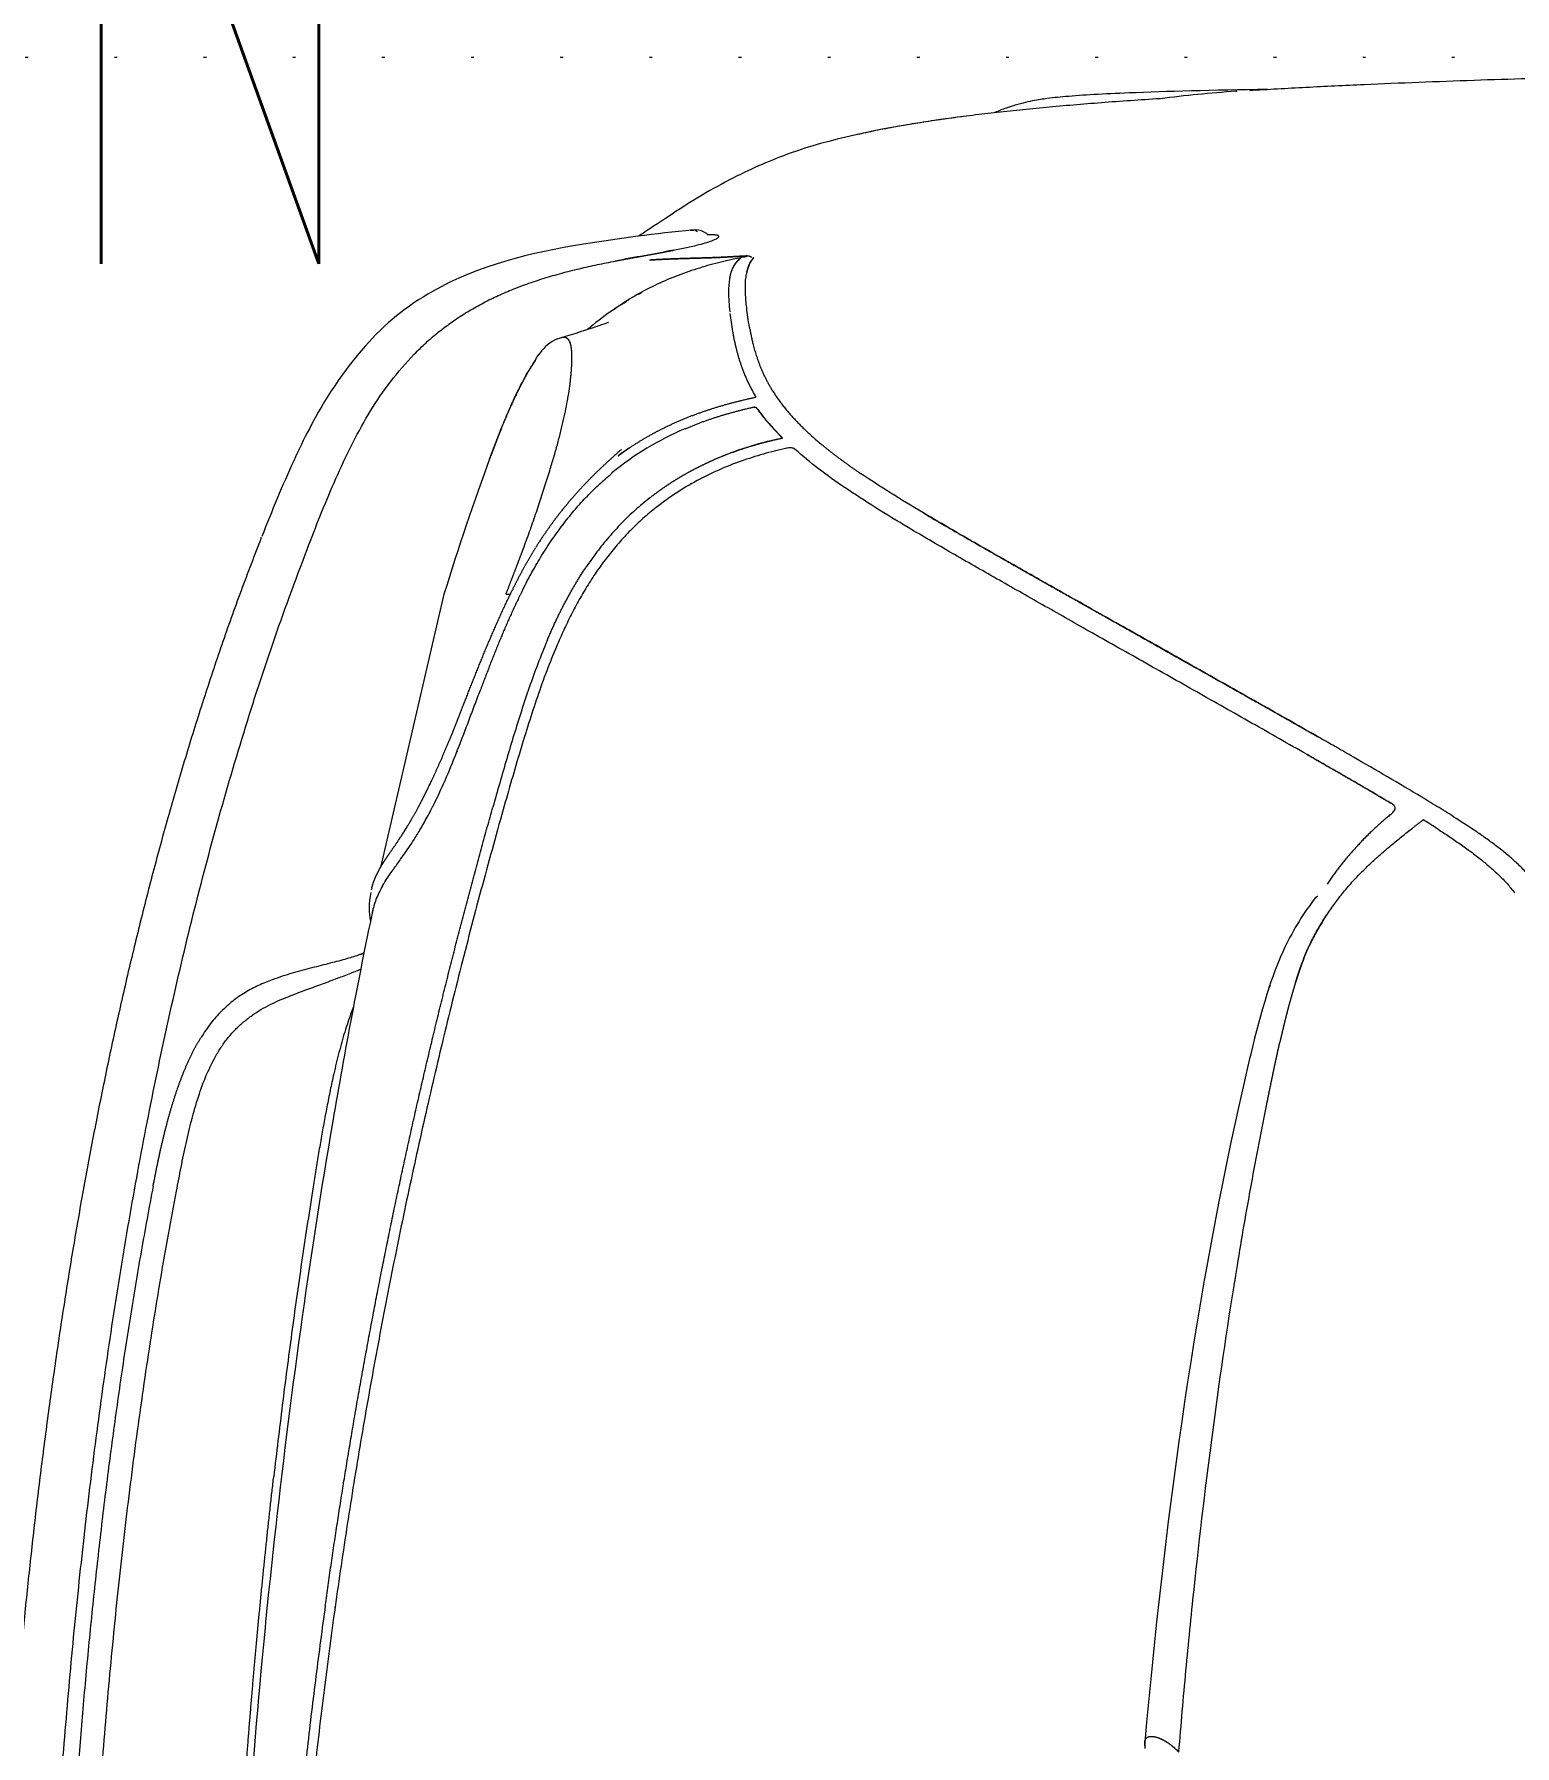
# Model space of a CAD drawing. Extents: x -2012 to 34975, y -1043 to 8321.
# Drawn here: x 31304.1 to 31357.7, y 2258.4 to 2320.3 of the extents above; entities that cross this region are included whole.
import ezdxf
from ezdxf.enums import TextEntityAlignment as Align
from ezdxf.xclip import XClip

# ---------------------------------------------------------------- set-up
doc = ezdxf.new("R2010")
doc.units = 0
doc.header["$LTSCALE"] = 25
doc.header["$XCLIPFRAME"] = 0
doc.linetypes.add('DOT2', pattern=[0.125, 0, -0.125])
doc.layers.get('0').update_dxf_attribs({"color": 9, "lineweight": 9})
for name, color, linetype, lineweight in [('04', 9, 'Continuous', 9), ('20', 9, 'DOT2', 9), ('E-LİNYE', 7, 'Continuous', 30)]:
    doc.layers.add(name, color=color, linetype=linetype, lineweight=lineweight)
doc.styles.add('E-YAZI', font='txttw.shx')

# ---------------------------------------------------------------- blocks, each defined once
blk = doc.blocks.new('p-araba-polo')
at = {"extrusion": (0, 0, -1)}
for p, q in [((3.48036, 0.80478), (3.48042, 0.80478)), ((3.64193, 0.72746), (3.64193, 0.72746)), ((3.75136, 0.62397), (3.77434, 0.52509)), ((3.43916, 0.56592), (3.43916, 0.56592)), ((3.72994, 0.54604), (3.72994, 0.54604)), ((3.79074, 0.25761), (3.79091, 0.25763))]:
    blk.add_line(p, q, dxfattribs=at)
at = {"flags": 128}
for points in [[(3.65744, 0.75494), (3.65826, 0.75529), (3.65928, 0.75556), (3.66051, 0.75565)], [(3.65581, 0.75377), (3.65632, 0.75422), (3.65664, 0.75446), (3.65744, 0.75494)], [(3.73079, 0.68348), (3.73202, 0.68035), (3.73324, 0.67716), (3.73446, 0.67392)]]:
    blk.add_lwpolyline(points, dxfattribs=at)
for points, degree, knots in [([(3.46, 0.80613), (3.45664, 0.80633), (3.44993, 0.80673), (3.43619, 0.80747), (3.41286, 0.80859), (3.37959, 0.80987), (3.33903, 0.81109), (3.29835, 0.81202), (3.26029, 0.81268), (3.22604, 0.8131), (3.19302, 0.81337), (3.16556, 0.81346), (3.14867, 0.81342), (3.14351, 0.8134)], 3, [0, 0, 0, 0, 0.03531, 0.070597, 0.141114, 0.269195, 0.390859, 0.518959, 0.640794, 0.737038, 0.833171, 0.948447, 1, 1, 1, 1]), ([(3.45344, 0.80652), (3.47331, 0.80617), (3.50236, 0.80541), (3.52327, 0.80425), (3.53295, 0.80325), (3.5394, 0.80221), (3.54616, 0.80052), (3.55072, 0.79871), (3.55213, 0.79808)], 3, [0, 0, 0, 0, 0.418831, 0.714948, 0.835581, 0.907738, 0.972168, 1, 1, 1, 1]), ([(3.46493, 0.80583), (3.46485, 0.80583), (3.46468, 0.80584), (3.46485, 0.80583), (3.46493, 0.80583)], 3, [0, 0, 0, 0, 0.506131, 1, 1, 1, 1]), ([(3.46493, 0.80583), (3.46952, 0.80546), (3.47869, 0.80474), (3.48781, 0.80366), (3.49237, 0.80312)], 3, [0, 0, 0, 0, 0.500005, 1, 1, 1, 1]), ([(3.49237, 0.80312), (3.49596, 0.80288), (3.50314, 0.80241), (3.51357, 0.80165), (3.52374, 0.80083), (3.53361, 0.79996), (3.54317, 0.79903), (3.55241, 0.79804), (3.56132, 0.79697), (3.56988, 0.79584), (3.5781, 0.79462), (3.58595, 0.79333), (3.59343, 0.79194), (3.59875, 0.79083), (3.60161, 0.79019), (3.60218, 0.79006)], 3, [0, 0, 0, 0, 0.08164, 0.163278, 0.244914, 0.326547, 0.408179, 0.489811, 0.571441, 0.653071, 0.734702, 0.816332, 0.897962, 0.979592, 1, 1, 1, 1]), ([(3.56245, 0.79681), (3.56683, 0.79625), (3.59177, 0.79281), (3.61369, 0.78805), (3.62856, 0.7825), (3.63002, 0.78193)], 3, [0, 0, 0, 0, 0.15043, 0.932957, 1, 1, 1, 1]), ([(3.62997, 0.78195), (3.63669, 0.77931), (3.64641, 0.77501), (3.66059, 0.7668), (3.67232, 0.75915), (3.67768, 0.75552), (3.68075, 0.75354), (3.68095, 0.75341)], 3, [0, 0, 0, 0, 0.436591, 0.634385, 0.751254, 0.983784, 1, 1, 1, 1]), ([(3.66205, 0.75553), (3.66205, 0.75553), (3.66205, 0.75553), (3.66205, 0.75553), (3.66205, 0.75553), (3.66205, 0.75553), (3.66205, 0.75553), (3.66205, 0.75553), (3.66205, 0.75553), (3.66205, 0.75553), (3.66205, 0.75553)], 5, [0, 0, 0, 0, 0, 0, 1, 1, 1, 1, 1, 1, 1, 1, 1, 1, 1]), ([(3.66839, 0.74831), (3.66681, 0.74863), (3.66365, 0.74927), (3.6595, 0.75023), (3.65618, 0.75115), (3.65377, 0.75198), (3.65293, 0.75244), (3.65251, 0.75266)], 3, [0, 0, 0, 0, 0.243786, 0.487231, 0.658342, 0.829202, 1, 1, 1, 1]), ([(3.70092, 0.75052), (3.71974, 0.74751), (3.74933, 0.74037), (3.77304, 0.72158), (3.77986, 0.71363)], 3, [0, 0, 0, 0, 0.646551, 1, 1, 1, 1]), ([(3.64196, 0.73969), (3.64184, 0.74024), (3.64161, 0.74137), (3.64108, 0.74289), (3.64037, 0.74437), (3.63962, 0.74526), (3.63923, 0.74573)], 3, [0, 0, 0, 0, 0.221287, 0.461031, 0.720285, 1, 1, 1, 1]), ([(3.64228, 0.74598), (3.64233, 0.74596), (3.64243, 0.74592), (3.6429, 0.74583), (3.64314, 0.74578)], 3, [0, 0, 0, 0, 0.500528, 1, 1, 1, 1]), ([(3.64314, 0.74578), (3.6458, 0.74524), (3.65112, 0.74415), (3.65897, 0.74195), (3.6667, 0.7393), (3.67423, 0.7361), (3.68152, 0.73235), (3.6868, 0.72905), (3.68968, 0.72705), (3.6903, 0.72661)], 3, [0, 0, 0, 0, 0.158644, 0.317513, 0.476648, 0.636014, 0.795575, 0.955312, 1, 1, 1, 1]), ([(3.64457, 0.74525), (3.64444, 0.74527), (3.64416, 0.74533), (3.64417, 0.74531), (3.64418, 0.7453)], 3, [0, 0, 0, 0, 0.4918, 1, 1, 1, 1]), ([(3.64418, 0.7453), (3.64442, 0.74512), (3.64489, 0.74477), (3.64522, 0.74441), (3.64539, 0.74424)], 3, [0, 0, 0, 0, 0.499449, 1, 1, 1, 1]), ([(3.64539, 0.74424), (3.64574, 0.74381), (3.64644, 0.74295), (3.64717, 0.7415), (3.64773, 0.73989), (3.64798, 0.73858), (3.64811, 0.73793)], 3, [0, 0, 0, 0, 0.25, 0.5, 0.75, 1, 1, 1, 1]), ([(3.72763, 0.7337), (3.72557, 0.73452), (3.72146, 0.73615), (3.71516, 0.73822), (3.70879, 0.74006), (3.70236, 0.74168), (3.69589, 0.74313), (3.69156, 0.74399), (3.68939, 0.74442)], 3, [0, 0, 0, 0, 0.166659, 0.333321, 0.499987, 0.666656, 0.833327, 1, 1, 1, 1]), ([(3.64187, 0.72747), (3.64196, 0.72838), (3.64216, 0.73029), (3.64232, 0.73283), (3.64237, 0.73528), (3.64227, 0.73763), (3.64206, 0.73898), (3.64196, 0.73969)], 3, [0, 0, 0, 0, 0.160277, 0.337825, 0.535128, 0.754926, 1, 1, 1, 1]), ([(3.64811, 0.73793), (3.6483, 0.73646), (3.64867, 0.73351), (3.64823, 0.72854), (3.648, 0.72605)], 3, [0, 0, 0, 0, 0.499729, 1, 1, 1, 1]), ([(3.65887, 0.7419), (3.65887, 0.7419), (3.65887, 0.7419), (3.65887, 0.7419), (3.65887, 0.7419), (3.65887, 0.7419), (3.65887, 0.7419)], 3, [0, 0, 0, 0, 1, 1, 1, 1.000001, 1.000001, 1.000001, 1.000001]), ([(3.6634, 0.74041), (3.6634, 0.74041), (3.6634, 0.74041), (3.6634, 0.74041), (3.6634, 0.74041), (3.6634, 0.74041), (3.6634, 0.74041), (3.6634, 0.74041), (3.6634, 0.74041), (3.6634, 0.74041), (3.6634, 0.74041), (3.6634, 0.74041), (3.6634, 0.74041), (3.6634, 0.74041), (3.6634, 0.74041)], 7, [0, 0, 0, 0, 0, 0, 0, 0, 1, 1, 1, 1, 1, 1, 1, 1.000001, 1.000001, 1.000001, 1.000001, 1.000001, 1.000001, 1.000001, 1.000001]), ([(3.67974, 0.73311), (3.67974, 0.73311), (3.67974, 0.73311), (3.67974, 0.73311), (3.67974, 0.73311), (3.67974, 0.73311), (3.67974, 0.73311), (3.67974, 0.73311), (3.67974, 0.73311), (3.67974, 0.73311), (3.67974, 0.73311), (3.67974, 0.73311), (3.67974, 0.73311)], 6, [0, 0, 0, 0, 0, 0, 0, 1, 1, 1, 1, 1, 1, 1, 1, 1, 1, 1, 1, 1]), ([(3.67974, 0.73311), (3.67974, 0.73311), (3.67974, 0.73311), (3.67974, 0.73311), (3.67974, 0.73311), (3.67974, 0.73311), (3.67974, 0.73311), (3.67974, 0.73311), (3.67974, 0.73311), (3.67974, 0.73311), (3.67974, 0.73311), (3.67974, 0.73311), (3.67974, 0.73311)], 6, [0, 0, 0, 0, 0, 0, 0, 1, 1, 1, 1, 1, 1, 1, 1, 1, 1, 1, 1, 1]), ([(3.76211, 0.71075), (3.7607, 0.71214), (3.75787, 0.71494), (3.75331, 0.7188), (3.74854, 0.72238), (3.74356, 0.72567), (3.7384, 0.72865), (3.73309, 0.73135), (3.72945, 0.73292), (3.72763, 0.7337)], 3, [0, 0, 0, 0, 0.142965, 0.285982, 0.428979, 0.571915, 0.714754, 0.857457, 1, 1, 1, 1]), ([(3.73122, 0.7322), (3.73122, 0.7322), (3.73122, 0.7322), (3.73122, 0.7322), (3.73122, 0.7322), (3.73122, 0.7322), (3.73122, 0.7322), (3.73122, 0.7322), (3.73122, 0.7322)], 3, [0, 0, 0, 0, 0.25, 0.5, 1, 1, 1, 1, 1, 1, 1]), ([(3.64086, 0.72042), (3.64107, 0.7217), (3.64149, 0.72425), (3.64174, 0.7264), (3.64187, 0.72747)], 3, [0, 0, 0, 0, 0.500012, 1, 1, 1, 1]), ([(3.64792, 0.72541), (3.6478, 0.72441), (3.64755, 0.72241), (3.64716, 0.72004), (3.64696, 0.71886)], 3, [0, 0, 0, 0, 0.499774, 1, 1, 1, 1]), ([(3.68477, 0.73022), (3.68493, 0.73014), (3.69047, 0.72666), (3.69501, 0.72333), (3.6988, 0.72016), (3.69945, 0.7196)], 3, [0, 0, 0, 0, 0.284317, 0.878632, 1, 1, 1, 1]), ([(3.70558, 0.71448), (3.70574, 0.71491), (3.70606, 0.71577), (3.70677, 0.71652), (3.70766, 0.71688), (3.70847, 0.71681), (3.70897, 0.71666), (3.70907, 0.71662)], 3, [0, 0, 0, 0, 0.235288, 0.470581, 0.705875, 0.941175, 1, 1, 1, 1]), ([(3.70888, 0.71669), (3.7101, 0.71635), (3.71409, 0.7146), (3.71524, 0.71283), (3.71736, 0.71024)], 3, [0, 0, 0, 0, 0.136101, 1, 1, 1, 1]), ([(3.77986, 0.71363), (3.7879, 0.70462), (3.79683, 0.69079), (3.80818, 0.66718), (3.81362, 0.654), (3.81723, 0.64477)], 3, [0, 0, 0, 0, 0.458817, 0.622395, 1, 1, 1, 1]), ([(3.73106, 0.68275), (3.73048, 0.68418), (3.72932, 0.68704), (3.72762, 0.691), (3.72595, 0.6947), (3.72432, 0.69809), (3.72273, 0.70117), (3.7212, 0.70391), (3.71973, 0.70633), (3.71881, 0.70765), (3.71835, 0.7083)], 3, [0, 0, 0, 0, 0.125001, 0.250002, 0.375002, 0.500002, 0.625002, 0.750002, 0.875001, 1, 1, 1, 1]), ([(3.79965, 0.64331), (3.79808, 0.64731), (3.79493, 0.65533), (3.78988, 0.66723), (3.78435, 0.67895), (3.77805, 0.69028), (3.77084, 0.70111), (3.76502, 0.70753), (3.76211, 0.71075)], 3, [0, 0, 0, 0, 0.166182, 0.332514, 0.49905, 0.665821, 0.832816, 1, 1, 1, 1]), ([(3.70599, 0.69817), (3.70599, 0.69817), (3.70599, 0.69817), (3.70599, 0.69817), (3.70599, 0.69817), (3.70599, 0.69817), (3.70599, 0.69817)], 3, [0, 0, 0, 0, 1, 1, 1, 1.000001, 1.000001, 1.000001, 1.000001]), ([(3.71289, 0.66927), (3.71241, 0.67086), (3.71145, 0.67403), (3.71017, 0.67857), (3.70904, 0.68293), (3.70805, 0.68709), (3.70721, 0.69103), (3.70651, 0.69476), (3.70616, 0.69704), (3.70599, 0.69817)], 3, [0, 0, 0, 0, 0.143178, 0.285809, 0.428387, 0.571114, 0.714004, 0.856981, 1, 1, 1, 1]), ([(3.63814, 0.69113), (3.63722, 0.68988), (3.63538, 0.68737), (3.63311, 0.68486), (3.63197, 0.68361)], 3, [0, 0, 0, 0, 0.500029, 1, 1, 1, 1]), ([(3.7349, 0.67272), (3.73426, 0.67447), (3.73297, 0.67791), (3.7317, 0.68113), (3.73106, 0.68275)], 3, [0, 0, 0, 0, 0.495547, 1, 1, 1, 1]), ([(3.6063, 0.6624), (3.60958, 0.66468), (3.61614, 0.66924), (3.6216, 0.67391), (3.62433, 0.67625)], 3, [0, 0, 0, 0, 0.500136, 1, 1, 1, 1]), ([(3.62433, 0.67625), (3.62454, 0.67642), (3.62494, 0.67676), (3.62629, 0.67692), (3.6273, 0.67671), (3.62781, 0.6766)], 3, [0, 0, 0, 0, 0.33657, 0.664105, 1, 1, 1, 1]), ([(3.62781, 0.6766), (3.63049, 0.67597), (3.63593, 0.67468), (3.644, 0.67209), (3.65204, 0.66893), (3.65989, 0.66508), (3.6675, 0.66061), (3.67222, 0.65708), (3.67459, 0.6553)], 3, [0, 0, 0, 0, 0.159308, 0.322994, 0.489699, 0.658429, 0.828591, 1, 1, 1, 1]), ([(3.62887, 0.68041), (3.63098, 0.67993), (3.63521, 0.67897), (3.64146, 0.67716), (3.64762, 0.67509), (3.65162, 0.67342), (3.65362, 0.67259)], 3, [0, 0, 0, 0, 0.250006, 0.500007, 0.750006, 1, 1, 1, 1]), ([(3.68427, 0.67685), (3.68496, 0.67638), (3.68636, 0.67543), (3.68771, 0.67443), (3.68839, 0.67393)], 3, [0, 0, 0, 0, 0.500012, 1, 1, 1, 1]), ([(3.72328, 0.63868), (3.72249, 0.64079), (3.72092, 0.64502), (3.71872, 0.65129), (3.71665, 0.65745), (3.71469, 0.66347), (3.71349, 0.66734), (3.71289, 0.66927)], 3, [0, 0, 0, 0, 0.200275, 0.400507, 0.60049, 0.800241, 1, 1, 1, 1]), ([(3.57816, 0.65344), (3.58208, 0.65579), (3.58992, 0.66048), (3.59708, 0.66522), (3.60066, 0.66758)], 3, [0, 0, 0, 0, 0.500144, 1, 1, 1, 1]), ([(3.58343, 0.64801), (3.58741, 0.6504), (3.59538, 0.65517), (3.60266, 0.65999), (3.6063, 0.6624)], 3, [0, 0, 0, 0, 0.500076, 1, 1, 1, 1]), ([(3.70838, 0.64904), (3.70706, 0.65072), (3.70442, 0.65409), (3.7001, 0.65888), (3.69553, 0.66344), (3.69225, 0.66625), (3.69061, 0.66765)], 3, [0, 0, 0, 0, 0.250005, 0.500006, 0.750004, 1, 1, 1, 1]), ([(3.67694, 0.65874), (3.67871, 0.6573), (3.68225, 0.6544), (3.68718, 0.64964), (3.69179, 0.64458), (3.6961, 0.63926), (3.6987, 0.63552), (3.7, 0.63365)], 3, [0, 0, 0, 0, 0.199996, 0.399992, 0.599991, 0.799994, 1, 1, 1, 1]), ([(3.51301, 0.61625), (3.51863, 0.61942), (3.52986, 0.62575), (3.54637, 0.63508), (3.5626, 0.64432), (3.57297, 0.6504), (3.57816, 0.65344)], 3, [0, 0, 0, 0, 0.250068, 0.500042, 0.750043, 1, 1, 1, 1]), ([(3.67459, 0.6553), (3.67621, 0.65398), (3.67943, 0.65134), (3.68394, 0.64702), (3.68819, 0.64244), (3.69216, 0.63763), (3.69585, 0.6326), (3.69928, 0.62739), (3.70245, 0.62202), (3.70538, 0.61651), (3.7081, 0.61091), (3.70976, 0.6071), (3.71059, 0.6052)], 3, [0, 0, 0, 0, 0.099992, 0.199992, 0.299988, 0.399982, 0.499978, 0.599981, 0.699987, 0.79999, 0.899989, 1, 1, 1, 1]), ([(3.51809, 0.6106), (3.52372, 0.61378), (3.53498, 0.62015), (3.55153, 0.62955), (3.56781, 0.63883), (3.57822, 0.64495), (3.58343, 0.64801)], 3, [0, 0, 0, 0, 0.250003, 0.500002, 0.750004, 1, 1, 1, 1]), ([(3.72325, 0.62476), (3.72217, 0.62687), (3.72001, 0.63108), (3.71644, 0.63724), (3.71262, 0.64327), (3.7098, 0.64711), (3.70838, 0.64904)], 3, [0, 0, 0, 0, 0.250171, 0.500217, 0.75015, 1, 1, 1, 1]), ([(3.81742, 0.64441), (3.8199, 0.63799), (3.82486, 0.62513), (3.83179, 0.60561), (3.83837, 0.5859), (3.84459, 0.566), (3.85047, 0.54593), (3.85602, 0.52571), (3.86125, 0.50535), (3.86618, 0.48486), (3.87081, 0.46426), (3.87516, 0.44355), (3.87923, 0.42276), (3.88305, 0.40188), (3.88661, 0.38093), (3.88992, 0.35993), (3.893, 0.33887), (3.89585, 0.31777), (3.89848, 0.29664), (3.9009, 0.27548), (3.90311, 0.2543), (3.90512, 0.2331), (3.90693, 0.21189), (3.90856, 0.19068), (3.91, 0.16947), (3.91126, 0.14826), (3.91235, 0.12705), (3.91326, 0.10585), (3.914, 0.08466), (3.91457, 0.06349), (3.91498, 0.04232), (3.91523, 0.02116), (3.91526, 0.00705), (3.91528, 0)], 3, [0, 0, 0, 0, 0.031503, 0.063111, 0.094824, 0.126637, 0.158547, 0.190546, 0.222628, 0.254786, 0.287011, 0.319297, 0.351636, 0.384021, 0.416445, 0.448899, 0.481372, 0.513858, 0.546357, 0.578861, 0.611362, 0.643854, 0.676332, 0.708795, 0.741239, 0.773662, 0.806063, 0.838441, 0.870794, 0.903125, 0.935433, 0.967723, 1, 1, 1, 1]), ([(3.89681, 0), (3.89677, 0.01209), (3.89668, 0.03627), (3.89592, 0.07253), (3.89472, 0.10879), (3.893, 0.14502), (3.89078, 0.18122), (3.88803, 0.21739), (3.88473, 0.25351), (3.88084, 0.28957), (3.87635, 0.32556), (3.87122, 0.36147), (3.86539, 0.39727), (3.85883, 0.43295), (3.85148, 0.46847), (3.84326, 0.5038), (3.83413, 0.5389), (3.82397, 0.57372), (3.8128, 0.60824), (3.80432, 0.63089), (3.80008, 0.64221)], 3, [0, 0, 0, 0, 0.055558, 0.111113, 0.166668, 0.222224, 0.277781, 0.333337, 0.388894, 0.44445, 0.500005, 0.55556, 0.611116, 0.666671, 0.722227, 0.777783, 0.833339, 0.888892, 0.944445, 1, 1, 1, 1]), ([(3.43474, 0.57208), (3.44139, 0.57586), (3.45469, 0.58341), (3.47438, 0.5945), (3.49387, 0.60547), (3.50663, 0.61266), (3.51301, 0.61625)], 3, [0, 0, 0, 0, 0.250088, 0.500081, 0.750046, 1, 1, 1, 1]), ([(3.43916, 0.56592), (3.44586, 0.56974), (3.45927, 0.57737), (3.47912, 0.58859), (3.49877, 0.59969), (3.51165, 0.60697), (3.51809, 0.6106)], 3, [0, 0, 0, 0, 0.250005, 0.499995, 0.750003, 1, 1, 1, 1]), ([(3.71406, 0.60711), (3.7152, 0.60433), (3.71748, 0.59875), (3.72053, 0.59023), (3.72339, 0.58165), (3.72609, 0.57301), (3.72868, 0.56433), (3.7312, 0.55563), (3.73285, 0.54981), (3.73367, 0.54691)], 3, [0, 0, 0, 0, 0.14264, 0.285361, 0.428172, 0.571059, 0.714003, 0.856988, 1, 1, 1, 1]), ([(3.71059, 0.6052), (3.71181, 0.60221), (3.71429, 0.59615), (3.71761, 0.58677), (3.72079, 0.57706), (3.72387, 0.56703), (3.72692, 0.55665), (3.72892, 0.54961), (3.72994, 0.54604)], 3, [0, 0, 0, 0, 0.155616, 0.31525, 0.479141, 0.64759, 0.821014, 1, 1, 1, 1]), ([(3.74681, 0.56663), (3.74612, 0.5684), (3.74472, 0.57194), (3.74263, 0.57744), (3.74054, 0.58303), (3.73912, 0.58681), (3.73841, 0.58871)], 3, [0, 0, 0, 0, 0.249816, 0.499724, 0.749781, 1, 1, 1, 1]), ([(3.38527, 0.54286), (3.38733, 0.54416), (3.39146, 0.54675), (3.39973, 0.55176), (3.41007, 0.55787), (3.42038, 0.56384), (3.42736, 0.56786), (3.43146, 0.57021), (3.43352, 0.57138), (3.43475, 0.57208)], 3, [0, 0, 0, 0, 0.124906, 0.24985, 0.49985, 0.749925, 0.874966, 0.92498, 1, 1, 1, 1]), ([(3.40892, 0.54838), (3.41397, 0.55135), (3.42409, 0.5573), (3.43413, 0.56304), (3.43916, 0.56592)], 3, [0, 0, 0, 0, 0.499997, 1, 1, 1, 1]), ([(3.42122, 0.56432), (3.42122, 0.56432), (3.42122, 0.56432), (3.42122, 0.56432), (3.42122, 0.56432), (3.42122, 0.56432), (3.42122, 0.56432)], 3, [0, 0, 0, 0, 1, 1, 1, 1, 1, 1, 1]), ([(3.42122, 0.56432), (3.42122, 0.56432), (3.42122, 0.56432), (3.42122, 0.56432), (3.42122, 0.56432), (3.42122, 0.56432), (3.42122, 0.56432)], 3, [0, 0, 0, 0, 1, 1, 1, 1, 1, 1, 1]), ([(3.40918, 0.54408), (3.4087, 0.54447), (3.4078, 0.54521), (3.40709, 0.54651), (3.40765, 0.54763), (3.40848, 0.54812), (3.40892, 0.54838)], 3, [0, 0, 0, 0, 0.263807, 0.500052, 0.736261, 1, 1, 1, 1]), ([(3.72994, 0.54604), (3.73264, 0.53633), (3.73805, 0.51692), (3.74565, 0.48765), (3.75287, 0.45828), (3.75968, 0.42881), (3.76609, 0.39923), (3.77208, 0.36956), (3.77765, 0.33981), (3.78281, 0.30999), (3.78754, 0.28008), (3.79185, 0.25011), (3.79573, 0.22007), (3.79916, 0.18997), (3.80219, 0.15981), (3.80383, 0.13967), (3.80465, 0.12959)], 3, [0, 0, 0, 0, 0.071461, 0.142913, 0.214376, 0.285822, 0.357282, 0.428734, 0.500167, 0.571583, 0.64299, 0.714393, 0.785796, 0.857198, 0.928599, 1, 1, 1, 1]), ([(3.76704, 0.52805), (3.76642, 0.52893), (3.76518, 0.53068), (3.76304, 0.53383), (3.76069, 0.53754), (3.75814, 0.54187), (3.75629, 0.54543), (3.75537, 0.54721)], 3, [0, 0, 0, 0, 0.200624, 0.400934, 0.600937, 0.800584, 1, 1, 1, 1]), ([(3.35723, 0.52018), (3.35771, 0.52077), (3.3587, 0.52197), (3.36078, 0.52424), (3.36354, 0.52694), (3.36698, 0.52992), (3.37053, 0.53274), (3.37415, 0.53541), (3.37904, 0.53884), (3.38278, 0.54125), (3.38527, 0.54286)], 3, [0, 0, 0, 0, 0.060335, 0.124578, 0.249278, 0.374233, 0.499321, 0.624409, 0.749543, 1, 1, 1, 1]), ([(3.39176, 0.53893), (3.39044, 0.53807), (3.3878, 0.53634), (3.38386, 0.53364), (3.37997, 0.53084), (3.37632, 0.52802), (3.37293, 0.52519), (3.36981, 0.52234), (3.36681, 0.5193), (3.36498, 0.51705), (3.36406, 0.51592)], 3, [0, 0, 0, 0, 0.135189, 0.270177, 0.404927, 0.539624, 0.654876, 0.770059, 0.885089, 1, 1, 1, 1]), ([(3.42733, 0.51454), (3.42618, 0.51595), (3.42387, 0.51878), (3.42082, 0.52203), (3.41833, 0.52453), (3.41645, 0.52634), (3.41454, 0.5281), (3.41263, 0.52981), (3.4107, 0.53149), (3.40877, 0.53312), (3.40683, 0.53472), (3.40489, 0.53628), (3.40295, 0.53783), (3.4015, 0.53897), (3.40053, 0.53972), (3.40004, 0.5401), (3.39956, 0.54047), (3.39907, 0.54085), (3.39859, 0.54122), (3.3981, 0.54159), (3.39762, 0.54196), (3.39729, 0.54221), (3.39713, 0.54233)], 3, [0, 0, 0, 0, 0.127806, 0.254933, 0.318226, 0.381331, 0.444235, 0.506923, 0.569381, 0.631599, 0.69357, 0.755292, 0.816773, 0.878031, 0.893313, 0.908584, 0.923844, 0.939093, 0.954332, 0.969563, 0.984785, 1, 1, 1, 1]), ([(3.40299, 0.53779), (3.40299, 0.53779), (3.40299, 0.53779), (3.40299, 0.53779), (3.40299, 0.53779), (3.40299, 0.53779), (3.40299, 0.53779), (3.40299, 0.53779), (3.40299, 0.53779), (3.40299, 0.53779), (3.40299, 0.53779), (3.40299, 0.53779), (3.40299, 0.53779), (3.40299, 0.53779), (3.40299, 0.53779)], 7, [0, 0, 0, 0, 0, 0, 0, 0, 1, 1, 1, 1, 1, 1, 1, 1, 1, 1, 1, 1, 1, 1, 1]), ([(3.403, 0.53779), (3.403, 0.53779), (3.403, 0.53779), (3.403, 0.53779), (3.403, 0.53779), (3.403, 0.53779), (3.403, 0.53779)], 3, [0, 0, 0, 0, 1, 1, 1, 1, 1, 1, 1]), ([(3.77355, 0.51846), (3.77298, 0.51939), (3.77186, 0.52124), (3.76972, 0.5243), (3.76794, 0.5268), (3.76704, 0.52805)], 3, [0, 0, 0, 0, 0.333348, 0.666684, 1, 1, 1, 1]), ([(3.4331, 0.50637), (3.4331, 0.50637), (3.43219, 0.5078), (3.43033, 0.51061), (3.42833, 0.51323), (3.42733, 0.51454)], 3, [0, 0, 0, 0, 0.000023, 0.502974, 1, 1, 1, 1]), ([(3.77355, 0.51846), (3.77401, 0.51762), (3.77494, 0.51593), (3.77633, 0.51269), (3.77701, 0.51036), (3.77729, 0.50885)], 3, [0, 0, 0, 0, 0.253002, 0.505984, 1, 1, 1, 1]), ([(3.77711, 0.5097), (3.78244, 0.4843), (3.7966, 0.40882), (3.81414, 0.28235), (3.82249, 0.1806), (3.82515, 0.12975)], 3, [0, 0, 0, 0, 0.20268, 0.601651, 1, 1, 1, 1]), ([(3.43812, 0.4974), (3.43734, 0.49892), (3.43577, 0.50201), (3.434, 0.5049), (3.4331, 0.50637)], 3, [0, 0, 0, 0, 0.494609, 1, 1, 1, 1]), ([(3.4331, 0.50636), (3.434, 0.5049), (3.43577, 0.50201), (3.43734, 0.49892), (3.43812, 0.4974)], 3, [0, 0, 0, 0, 0.504884, 1, 1, 1, 1]), ([(3.43812, 0.4974), (3.43864, 0.4963), (3.43968, 0.49409), (3.44054, 0.49176), (3.44098, 0.4906)], 3, [0, 0, 0, 0, 0.498968, 1, 1, 1, 1]), ([(3.44098, 0.4906), (3.44054, 0.49176), (3.43968, 0.49409), (3.43864, 0.4963), (3.43812, 0.4974)], 3, [0, 0, 0, 0, 0.501096, 1, 1, 1, 1]), ([(3.78181, 0.49357), (3.78252, 0.49332), (3.78395, 0.49282), (3.78654, 0.49205), (3.7894, 0.49127), (3.79249, 0.49047), (3.79577, 0.48964), (3.79919, 0.48878), (3.8027, 0.48786), (3.80626, 0.48685), (3.80986, 0.48576), (3.81225, 0.48491), (3.81344, 0.48448)], 3, [0, 0, 0, 0, 0.099513, 0.199085, 0.298757, 0.398601, 0.498624, 0.598776, 0.698998, 0.799265, 0.899601, 1, 1, 1, 1]), ([(3.80999, 0.47746), (3.80798, 0.47827), (3.80395, 0.47989), (3.79804, 0.48202), (3.79243, 0.48406), (3.78731, 0.48597), (3.7837, 0.48739), (3.78193, 0.48815), (3.78145, 0.48836)], 3, [0, 0, 0, 0, 0.18627, 0.372392, 0.558131, 0.743503, 0.928538, 1, 1, 1, 1]), ([(3.81344, 0.48448), (3.81511, 0.48383), (3.81845, 0.48252), (3.82324, 0.47999), (3.82779, 0.47689), (3.83199, 0.47313), (3.83583, 0.46878), (3.83806, 0.46541), (3.83917, 0.46373)], 3, [0, 0, 0, 0, 0.166711, 0.333398, 0.500062, 0.66671, 0.833352, 1, 1, 1, 1]), ([(3.83348, 0.45766), (3.83275, 0.45885), (3.83128, 0.46121), (3.82875, 0.46441), (3.82602, 0.46732), (3.82309, 0.46992), (3.81999, 0.47221), (3.81676, 0.47421), (3.81342, 0.47597), (3.81113, 0.47696), (3.80999, 0.47746)], 3, [0, 0, 0, 0, 0.124981, 0.249968, 0.374958, 0.499953, 0.624954, 0.749963, 0.874979, 1, 1, 1, 1]), ([(3.78412, 0.47464), (3.78442, 0.47387), (3.78509, 0.4721), (3.78615, 0.46907), (3.78725, 0.46562), (3.78832, 0.46199), (3.78934, 0.45823), (3.79031, 0.45437), (3.79092, 0.45175), (3.79122, 0.45044)], 3, [0, 0, 0, 0, 0.115196, 0.262644, 0.410099, 0.557562, 0.705034, 0.852514, 1, 1, 1, 1]), ([(3.84812, 0.40809), (3.84756, 0.41097), (3.84644, 0.41673), (3.84467, 0.42533), (3.84265, 0.43384), (3.84024, 0.44218), (3.83736, 0.4503), (3.83477, 0.45521), (3.83348, 0.45766)], 3, [0, 0, 0, 0, 0.167506, 0.33466, 0.50145, 0.667886, 0.83384, 1, 1, 1, 1]), ([(3.79122, 0.45044), (3.79165, 0.44847), (3.79253, 0.44452), (3.79372, 0.4385), (3.79485, 0.43245), (3.79592, 0.42638), (3.79696, 0.42029), (3.79796, 0.41419), (3.79861, 0.41011), (3.79893, 0.40807)], 3, [0, 0, 0, 0, 0.142515, 0.285196, 0.427965, 0.570749, 0.713737, 0.856833, 1, 1, 1, 1]), ([(3.48556, 0.2052), (3.48473, 0.21503), (3.48306, 0.23466), (3.47914, 0.27381), (3.47334, 0.32271), (3.46687, 0.36659), (3.46194, 0.39586), (3.45932, 0.41061), (3.45657, 0.4254), (3.4546, 0.43525), (3.45361, 0.44019)], 3, [0, 0, 0, 0, 0.12452, 0.248713, 0.496885, 0.746467, 0.809383, 0.872586, 0.936113, 1, 1, 1, 1]), ([(3.85654, 0.40987), (3.85802, 0.40194), (3.86099, 0.38606), (3.86495, 0.36215), (3.8686, 0.3382), (3.87191, 0.3142), (3.87492, 0.29015), (3.87764, 0.26607), (3.88009, 0.24197), (3.88227, 0.21783), (3.8842, 0.19368), (3.88589, 0.16951), (3.88733, 0.14532), (3.88854, 0.12112), (3.88953, 0.09691), (3.89029, 0.07269), (3.89083, 0.04846), (3.89117, 0.02423), (3.89121, 0.00808), (3.89123, 0)], 3, [0, 0, 0, 0, 0.058823, 0.117646, 0.17647, 0.235293, 0.294117, 0.35294, 0.411764, 0.470587, 0.529411, 0.588234, 0.647058, 0.705882, 0.764705, 0.823529, 0.882353, 0.941176, 1, 1, 1, 1]), ([(3.79893, 0.40807), (3.80025, 0.39949), (3.8029, 0.38232), (3.8065, 0.3565), (3.80988, 0.33066), (3.81191, 0.3134), (3.81293, 0.30478)], 3, [0, 0, 0, 0, 0.249972, 0.499988, 0.750033, 1, 1, 1, 1]), ([(3.88258, 0), (3.88254, 0.01154), (3.88246, 0.03461), (3.88176, 0.06921), (3.88065, 0.10381), (3.87907, 0.13838), (3.87703, 0.17293), (3.8745, 0.20745), (3.87145, 0.24192), (3.86787, 0.27635), (3.86371, 0.31071), (3.85904, 0.34413), (3.85392, 0.37661), (3.85005, 0.3976), (3.84812, 0.40809)], 3, [0, 0, 0, 0, 0.084393, 0.168775, 0.253159, 0.337558, 0.421942, 0.506321, 0.590718, 0.675107, 0.759486, 0.843869, 0.92194, 1, 1, 1, 1]), ([(3.79427, 0.25822), (3.79543, 0.24968), (3.79774, 0.23261), (3.80081, 0.20694), (3.80358, 0.18124), (3.80605, 0.15549), (3.80742, 0.1383), (3.80811, 0.1297)], 3, [0, 0, 0, 0, 0.200035, 0.400025, 0.600021, 0.8, 1, 1, 1, 1]), ([(3.48804, 0.20746), (3.48762, 0.20711), (3.48676, 0.20639), (3.48596, 0.2056), (3.48556, 0.2052)], 3, [0, 0, 0, 0, 0.499798, 1, 1, 1, 1]), ([(3.49759, 0.20983), (3.49766, 0.20967), (3.49779, 0.20936), (3.49791, 0.20861), (3.4979, 0.20795), (3.49786, 0.20748)], 3, [0, 0, 0, 0, 0.249881, 0.499707, 1, 1, 1, 1])]:
    blk.add_open_spline(points, degree=degree, knots=knots)
for points, degree in [([(3.45974, 0.8061), (3.45978, 0.80612), (3.45983, 0.80613), (3.45987, 0.80613), (3.45992, 0.80614), (3.45996, 0.80614), (3.46, 0.80613)], 6), ([(3.46454, 0.80579), (3.46464, 0.80581), (3.46473, 0.80583), (3.46483, 0.80583), (3.46493, 0.80583)], 4), ([(3.46455, 0.80578), (3.46465, 0.80581), (3.46474, 0.80583), (3.46484, 0.80584), (3.46494, 0.80583)], 4), ([(3.46455, 0.80579), (3.46457, 0.80579), (3.46458, 0.80579), (3.46459, 0.80579)], 3), ([(3.46457, 0.80579), (3.46463, 0.80581), (3.46469, 0.80582), (3.46475, 0.80583), (3.46481, 0.80583), (3.46487, 0.80583), (3.46494, 0.80583)], 6), ([(3.46457, 0.80579), (3.46463, 0.80581), (3.46469, 0.80582), (3.46475, 0.80583), (3.46481, 0.80583), (3.46487, 0.80583), (3.46493, 0.80583)], 6), ([(3.46493, 0.80583), (3.46485, 0.80583), (3.46475, 0.80584), (3.46471, 0.80584), (3.46475, 0.80584), (3.46484, 0.80583), (3.46493, 0.80583)], 6), ([(3.66133, 0.7556), (3.66102, 0.75563), (3.66069, 0.75566), (3.66037, 0.75567), (3.66004, 0.75564), (3.65972, 0.75557)], 5), ([(3.65976, 0.75499), (3.65981, 0.75505), (3.65987, 0.75512), (3.65994, 0.75518), (3.66003, 0.75524), (3.66012, 0.75529)], 5), ([(3.66056, 0.75565), (3.66084, 0.75564), (3.66123, 0.75563), (3.6617, 0.75558)], 3), ([(3.66133, 0.7556), (3.66147, 0.7556), (3.66161, 0.75559), (3.66176, 0.75557), (3.66191, 0.75555), (3.66205, 0.75553)], 5), ([(3.66205, 0.75553), (3.66181, 0.75555), (3.66157, 0.75558), (3.66133, 0.7556)], 3), ([(3.66157, 0.75559), (3.67473, 0.75435), (3.68786, 0.7526), (3.70092, 0.75052)], 3), ([(3.662, 0.75554), (3.66201, 0.75554), (3.66202, 0.75554), (3.66203, 0.75554), (3.66204, 0.75554), (3.66205, 0.75553)], 5), ([(3.66217, 0.75552), (3.66214, 0.75553), (3.66212, 0.75553), (3.6621, 0.75553), (3.66208, 0.75553), (3.66205, 0.75553)], 5), ([(3.66205, 0.75553), (3.6621, 0.75553), (3.66215, 0.75552), (3.66219, 0.75552)], 3), ([(3.66207, 0.75553), (3.66206, 0.75553), (3.66206, 0.75553), (3.66205, 0.75553)], 3), ([(3.65251, 0.75266), (3.65186, 0.75309), (3.65167, 0.75343), (3.652, 0.75361), (3.65241, 0.75376), (3.65304, 0.75382), (3.65366, 0.75388), (3.65434, 0.75391)], 7), ([(3.65434, 0.75391), (3.65456, 0.75392), (3.65479, 0.75393), (3.65502, 0.75394), (3.65526, 0.75394), (3.6555, 0.75394), (3.65575, 0.75394), (3.656, 0.75394)], 7), ([(3.65434, 0.75391), (3.65488, 0.75393), (3.65542, 0.75394), (3.65599, 0.75394)], 3), ([(3.63923, 0.74573), (3.64039, 0.74451), (3.64107, 0.74316), (3.64161, 0.74161), (3.64196, 0.73969)], 4), ([(3.64174, 0.74626), (3.64123, 0.74635), (3.64074, 0.74626), (3.6403, 0.74601), (3.63997, 0.74566)], 4), ([(3.64174, 0.74626), (3.64123, 0.74635), (3.64074, 0.74626), (3.6403, 0.74601), (3.63997, 0.74566)], 4), ([(3.64228, 0.74598), (3.64218, 0.74604), (3.64208, 0.74609), (3.64197, 0.74615), (3.64186, 0.7462), (3.64174, 0.74626)], 5), ([(3.64174, 0.74626), (3.64779, 0.74596), (3.65325, 0.74553), (3.65893, 0.74542), (3.66502, 0.74546), (3.67141, 0.74511), (3.67692, 0.74478)], 6), ([(3.67692, 0.74478), (3.67141, 0.74511), (3.66502, 0.74546), (3.65893, 0.74542), (3.65325, 0.74553), (3.64779, 0.74596), (3.64174, 0.74626)], 6), ([(3.64174, 0.74626), (3.64192, 0.74617), (3.6421, 0.74608), (3.64228, 0.74598)], 3), ([(3.64413, 0.7453), (3.6442, 0.74532), (3.64427, 0.74533), (3.64434, 0.74532), (3.64442, 0.7453), (3.6445, 0.74527), (3.64457, 0.74525)], 6), ([(3.64457, 0.74525), (3.6445, 0.74527), (3.64443, 0.7453), (3.64436, 0.74532), (3.64428, 0.74532), (3.64421, 0.74532), (3.64415, 0.7453)], 6), ([(3.64457, 0.74525), (3.64444, 0.74528), (3.6443, 0.7453), (3.6442, 0.74532), (3.64415, 0.74532), (3.64417, 0.74531), (3.64418, 0.7453)], 6), ([(3.64418, 0.7453), (3.6445, 0.74508), (3.64475, 0.74487), (3.64498, 0.74466), (3.64519, 0.74445), (3.64539, 0.74424)], 5), ([(3.64539, 0.74424), (3.64653, 0.74298), (3.64727, 0.74159), (3.64776, 0.73998), (3.64811, 0.73793)], 4), ([(3.66844, 0.74829), (3.66843, 0.74831), (3.66842, 0.74831), (3.66841, 0.74832), (3.6684, 0.74831), (3.6684, 0.74831), (3.66839, 0.74831)], 6), ([(3.68939, 0.74442), (3.68635, 0.745), (3.68337, 0.74555), (3.68035, 0.74609), (3.67739, 0.74661), (3.67436, 0.74717), (3.67139, 0.74772), (3.66839, 0.74831)], 7), ([(3.66843, 0.74831), (3.67538, 0.74694), (3.68241, 0.74575), (3.68941, 0.74441)], 3), ([(3.68941, 0.74441), (3.68941, 0.74442), (3.6894, 0.74442), (3.6894, 0.74442), (3.6894, 0.74442), (3.6894, 0.74442), (3.68939, 0.74442)], 6), ([(3.68941, 0.74441), (3.68941, 0.74442), (3.6894, 0.74442), (3.6894, 0.74442), (3.6894, 0.74442), (3.6894, 0.74442), (3.68939, 0.74442)], 6), ([(3.68099, 0.73243), (3.68068, 0.7326), (3.68037, 0.73277), (3.68005, 0.73294), (3.67974, 0.73311)], 4), ([(3.68711, 0.72875), (3.68653, 0.72913), (3.68594, 0.7295), (3.68534, 0.72987)], 3), ([(3.64086, 0.72042), (3.63955, 0.71321), (3.63748, 0.70448), (3.63264, 0.69589), (3.62463, 0.6873)], 4), ([(3.64696, 0.71886), (3.64624, 0.71469), (3.64521, 0.71007), (3.64372, 0.70523), (3.64157, 0.70031), (3.63854, 0.69519)], 5), ([(3.69183, 0.7222), (3.69121, 0.72245), (3.69918, 0.7195), (3.70888, 0.71669)], 3), ([(3.69199, 0.72213), (3.69192, 0.72216), (3.69187, 0.72218), (3.69183, 0.7222)], 3), ([(3.70599, 0.69817), (3.70533, 0.70284), (3.70503, 0.70683), (3.70489, 0.71011), (3.70507, 0.7127), (3.70558, 0.71448)], 5), ([(3.70558, 0.71448), (3.70595, 0.71572), (3.70649, 0.71653), (3.70719, 0.71693), (3.70805, 0.71697), (3.70904, 0.71663)], 5), ([(3.71835, 0.7083), (3.71813, 0.70885), (3.71791, 0.7094), (3.71764, 0.70992), (3.7173, 0.71038), (3.7169, 0.71078)], 5), ([(3.71835, 0.7083), (3.71813, 0.70885), (3.71791, 0.7094), (3.71764, 0.70992), (3.7173, 0.71038), (3.7169, 0.71078)], 5), ([(3.71835, 0.7083), (3.72052, 0.70532), (3.72295, 0.70116), (3.72555, 0.69592), (3.72827, 0.68973), (3.73106, 0.68275)], 5), ([(3.63506, 0.70203), (3.63506, 0.70203), (3.63506, 0.70203), (3.63506, 0.70203)], 3), ([(3.68427, 0.67685), (3.67604, 0.68239), (3.66713, 0.68696), (3.65777, 0.69046), (3.64822, 0.69314), (3.63854, 0.69519)], 5), ([(3.62463, 0.6873), (3.61996, 0.6823), (3.61435, 0.67731), (3.60776, 0.67242), (3.60066, 0.66758)], 4), ([(3.63197, 0.68361), (3.63268, 0.68436), (3.63336, 0.68511), (3.63402, 0.68586), (3.63466, 0.68662), (3.63528, 0.68737)], 5), ([(3.63528, 0.68737), (3.63589, 0.68812), (3.63649, 0.68888), (3.63706, 0.68963), (3.63761, 0.69038), (3.63814, 0.69113)], 5), ([(3.63814, 0.69113), (3.6382, 0.69122), (3.63827, 0.6913), (3.63835, 0.69138), (3.63847, 0.69144), (3.63861, 0.69148), (3.63879, 0.6915)], 6), ([(3.63879, 0.6915), (3.63897, 0.69151), (3.63917, 0.69151), (3.6394, 0.69148), (3.63965, 0.69144), (3.6399, 0.69138), (3.64015, 0.69132)], 6), ([(3.6401, 0.69127), (3.64013, 0.69135), (3.64014, 0.6914), (3.64016, 0.69143), (3.64016, 0.69142), (3.64016, 0.69139), (3.64015, 0.69132)], 6), ([(3.64015, 0.69132), (3.64509, 0.6902), (3.64998, 0.6889), (3.65481, 0.68739), (3.65956, 0.68565), (3.6642, 0.68365)], 5), ([(3.62887, 0.68041), (3.62921, 0.68074), (3.62953, 0.68107), (3.62985, 0.68139), (3.63016, 0.68171), (3.63047, 0.68202)], 5), ([(3.63047, 0.68202), (3.63078, 0.68234), (3.63108, 0.68266), (3.63138, 0.68297), (3.63168, 0.68329), (3.63197, 0.68361)], 5), ([(3.66413, 0.68364), (3.66417, 0.68371), (3.6642, 0.68375), (3.66422, 0.68377), (3.66423, 0.68376), (3.66422, 0.68372), (3.6642, 0.68365)], 6), ([(3.66421, 0.68375), (3.67373, 0.67968), (3.68269, 0.67432), (3.69062, 0.66776)], 3), ([(3.73106, 0.68275), (3.73096, 0.68304), (3.73085, 0.68332), (3.73074, 0.68361), (3.73062, 0.68389), (3.73048, 0.68416)], 5), ([(3.73106, 0.68275), (3.73096, 0.68304), (3.73085, 0.68332), (3.73074, 0.68361), (3.73062, 0.68389), (3.73048, 0.68416)], 5), ([(3.73106, 0.68275), (3.73201, 0.68038), (3.73294, 0.67797), (3.73388, 0.67551), (3.73481, 0.67298), (3.73574, 0.6704)], 5), ([(3.65362, 0.67259), (3.64886, 0.67466), (3.64397, 0.67647), (3.639, 0.67802), (3.63396, 0.67932), (3.62887, 0.68041)], 5), ([(3.629, 0.67634), (3.62901, 0.67634), (3.62901, 0.67634), (3.62901, 0.67634), (3.62901, 0.67634), (3.629, 0.67634), (3.629, 0.67634), (3.629, 0.67634)], 7), ([(3.629, 0.67634), (3.629, 0.67634), (3.629, 0.67634), (3.629, 0.67634), (3.629, 0.67634)], 4), ([(3.629, 0.67634), (3.629, 0.67634), (3.629, 0.67634), (3.629, 0.67634), (3.629, 0.67634)], 4), ([(3.62901, 0.67633), (3.629, 0.67634), (3.629, 0.67634), (3.62901, 0.67634), (3.62901, 0.67634), (3.62901, 0.67634), (3.62901, 0.67633)], 6), ([(3.68839, 0.67393), (3.68758, 0.67453), (3.68676, 0.67513), (3.68593, 0.67572), (3.6851, 0.67629), (3.68427, 0.67685)], 5), ([(3.68709, 0.67631), (3.69336, 0.67088), (3.7003, 0.66454), (3.70706, 0.65703), (3.71315, 0.64895), (3.71827, 0.64067)], 5), ([(3.66573, 0.66641), (3.66339, 0.66779), (3.661, 0.6691), (3.65858, 0.67034), (3.65612, 0.6715), (3.65362, 0.67259)], 5), ([(3.73461, 0.6735), (3.74063, 0.65719), (3.74615, 0.6408), (3.75136, 0.62397)], 3), ([(3.67694, 0.65874), (3.6748, 0.66042), (3.67261, 0.66203), (3.67037, 0.66356), (3.66807, 0.66502), (3.66573, 0.66641)], 5), ([(3.69049, 0.6677), (3.69056, 0.66775), (3.6906, 0.66778), (3.69063, 0.66778), (3.69064, 0.66776), (3.69063, 0.66772), (3.69061, 0.66765)], 6), ([(3.57816, 0.65344), (3.56279, 0.64433), (3.5465, 0.63516), (3.52993, 0.62577), (3.51301, 0.61625)], 4), ([(3.70799, 0.64902), (3.70803, 0.64905), (3.70808, 0.64907), (3.70812, 0.64909), (3.70816, 0.64911), (3.7082, 0.64912), (3.70823, 0.64914)], 6), ([(3.70823, 0.64914), (3.70831, 0.64916), (3.70837, 0.64917), (3.70841, 0.64917), (3.70843, 0.64914), (3.70842, 0.6491), (3.70838, 0.64904)], 6), ([(3.81754, 0.64409), (3.81751, 0.64417), (3.81748, 0.64426), (3.81745, 0.64434), (3.81742, 0.64441)], 4), ([(3.81742, 0.64441), (3.81744, 0.64436), (3.81747, 0.6443), (3.81749, 0.64424), (3.81751, 0.64418)], 4), ([(3.72732, 0.62397), (3.72566, 0.62738), (3.72394, 0.63077), (3.72216, 0.63411), (3.72028, 0.63743), (3.71827, 0.64067)], 5), ([(3.72891, 0.62397), (3.72774, 0.62705), (3.7266, 0.63001), (3.72547, 0.63297), (3.72438, 0.63577), (3.72328, 0.63868)], 5), ([(3.72891, 0.62397), (3.72774, 0.62705), (3.7266, 0.63001), (3.72547, 0.63297), (3.72438, 0.63577), (3.72328, 0.63868)], 5), ([(3.79965, 0.64331), (3.7998, 0.64294), (3.79994, 0.64257), (3.80008, 0.64221)], 3), ([(3.80008, 0.64221), (3.79994, 0.64257), (3.7998, 0.64294), (3.79965, 0.64331)], 3), ([(3.71406, 0.60711), (3.71172, 0.61265), (3.70918, 0.61811), (3.70641, 0.62345), (3.70336, 0.62865), (3.7, 0.63365)], 5), ([(3.72325, 0.62476), (3.7268, 0.61768), (3.72998, 0.61046), (3.73291, 0.60318), (3.7357, 0.59591), (3.73841, 0.58871)], 5), ([(3.72859, 0.62397), (3.72817, 0.62397), (3.72774, 0.62397), (3.72732, 0.62397)], 3), ([(3.72859, 0.62397), (3.72834, 0.62397), (3.72809, 0.62397), (3.72784, 0.62397), (3.72758, 0.62397), (3.72732, 0.62397)], 5), ([(3.74464, 0.58306), (3.74203, 0.58968), (3.73937, 0.59649), (3.73661, 0.60338), (3.7337, 0.61028), (3.73064, 0.61715), (3.72732, 0.62397)], 6), ([(3.72891, 0.62397), (3.72886, 0.62397), (3.72881, 0.62397), (3.72875, 0.62397), (3.7287, 0.62397), (3.72865, 0.62397), (3.72859, 0.62397)], 6), ([(3.72891, 0.62397), (3.72881, 0.62397), (3.7287, 0.62397), (3.72859, 0.62397)], 3), ([(3.51301, 0.61625), (3.49394, 0.60552), (3.4745, 0.59456), (3.45474, 0.58347), (3.43474, 0.57208)], 4), ([(3.7382, 0.58894), (3.73829, 0.58893), (3.73836, 0.5889), (3.73841, 0.58887), (3.73844, 0.58882), (3.73844, 0.58877), (3.73841, 0.58871)], 6), ([(3.45608, 0.58418), (3.45608, 0.58418), (3.45608, 0.58418), (3.45608, 0.58418)], 3), ([(3.45608, 0.58418), (3.45608, 0.58418), (3.45608, 0.58418), (3.45608, 0.58418), (3.45608, 0.58418), (3.45608, 0.58418)], 5), ([(3.76441, 0.54023), (3.76219, 0.54392), (3.75968, 0.54836), (3.7569, 0.55381), (3.75386, 0.56022), (3.75081, 0.5674), (3.74778, 0.57509), (3.74464, 0.58306)], 7), ([(3.43916, 0.56592), (3.43486, 0.56346), (3.43056, 0.56099), (3.42624, 0.55851), (3.42192, 0.55601), (3.41759, 0.5535), (3.41325, 0.55096), (3.40892, 0.54838)], 7), ([(3.74644, 0.56699), (3.74646, 0.56699), (3.74648, 0.56698), (3.7465, 0.56698), (3.74653, 0.56698), (3.74655, 0.56697), (3.74657, 0.56696)], 6), ([(3.74657, 0.56696), (3.74666, 0.56694), (3.74673, 0.5669), (3.74679, 0.56684), (3.74682, 0.56678), (3.74683, 0.5667), (3.74681, 0.56663)], 6), ([(3.74679, 0.5668), (3.74965, 0.55958), (3.75255, 0.55293), (3.7553, 0.54747)], 3), ([(3.41199, 0.55897), (3.41199, 0.55897), (3.41199, 0.55897), (3.41199, 0.55897)], 3), ([(3.412, 0.55897), (3.412, 0.55897), (3.412, 0.55897), (3.412, 0.55897), (3.412, 0.55897), (3.412, 0.55897)], 5), ([(3.76931, 0.40168), (3.76318, 0.43098), (3.75654, 0.46017), (3.7494, 0.48922), (3.74177, 0.51814), (3.73367, 0.54691)], 5), ([(3.75493, 0.54776), (3.75496, 0.54776), (3.75498, 0.54775), (3.755, 0.54774), (3.75503, 0.54773), (3.75505, 0.54772), (3.75507, 0.5477)], 6), ([(3.75507, 0.5477), (3.75516, 0.54765), (3.75524, 0.54759), (3.7553, 0.54751), (3.75534, 0.54742), (3.75537, 0.54732), (3.75537, 0.54721)], 6), ([(3.39176, 0.53892), (3.39265, 0.5395), (3.39355, 0.54008), (3.39444, 0.54065), (3.39534, 0.54121), (3.39623, 0.54178), (3.39713, 0.54233)], 6), ([(3.39713, 0.54233), (3.39717, 0.54236), (3.39721, 0.54238), (3.39725, 0.54241)], 3), ([(3.39725, 0.54241), (3.39723, 0.5424), (3.39721, 0.54238), (3.39719, 0.54237), (3.39717, 0.54236), (3.39715, 0.54235), (3.39713, 0.54233)], 6), ([(3.40918, 0.54408), (3.41415, 0.53996), (3.41911, 0.53531), (3.42379, 0.53027), (3.42809, 0.52484), (3.43196, 0.51911)], 5), ([(3.77434, 0.52509), (3.77326, 0.52699), (3.77198, 0.52896), (3.7705, 0.53101), (3.76878, 0.53336), (3.76676, 0.53634), (3.76441, 0.54023)], 6), ([(3.76656, 0.52872), (3.76657, 0.52872), (3.76657, 0.52871), (3.76658, 0.52871), (3.76658, 0.52871), (3.76658, 0.52871), (3.76659, 0.52871)], 6), ([(3.76665, 0.52867), (3.76666, 0.52866), (3.76666, 0.52866), (3.76667, 0.52865), (3.76668, 0.52864), (3.76669, 0.52864), (3.7667, 0.52863)], 6), ([(3.77747, 0.5177), (3.77709, 0.51913), (3.77659, 0.52057), (3.77597, 0.52204), (3.77522, 0.52355), (3.77434, 0.52509)], 5), ([(3.42733, 0.51454), (3.42852, 0.51303), (3.42972, 0.51142), (3.43088, 0.50978), (3.43201, 0.50809), (3.4331, 0.50636)], 5), ([(3.43633, 0.51386), (3.43623, 0.51405), (3.4361, 0.51423), (3.43593, 0.5144), (3.43573, 0.51454), (3.4355, 0.51467), (3.43523, 0.51477)], 6), ([(3.43616, 0.51412), (3.44038, 0.50874), (3.44406, 0.50272), (3.44717, 0.49629)], 3), ([(3.77747, 0.5177), (3.77753, 0.51743), (3.7776, 0.51715), (3.77766, 0.51687)], 3), ([(3.77784, 0.5161), (3.77868, 0.51181), (3.77852, 0.50889), (3.77794, 0.50573)], 3), ([(3.44717, 0.49629), (3.4494, 0.49167), (3.45125, 0.4868), (3.45289, 0.48183)], 3), ([(3.44337, 0.48346), (3.44292, 0.48489), (3.44245, 0.48632), (3.44198, 0.48776), (3.44149, 0.48919), (3.44098, 0.4906)], 5), ([(3.44098, 0.4906), (3.44149, 0.48919), (3.44198, 0.48776), (3.44245, 0.48632), (3.44292, 0.48489), (3.44337, 0.48346)], 5), ([(3.7803, 0.49417), (3.78077, 0.49397), (3.78129, 0.49377), (3.78181, 0.49357)], 3), ([(3.78181, 0.49357), (3.78148, 0.49369), (3.78117, 0.49381), (3.78086, 0.49393), (3.78057, 0.49405), (3.7803, 0.49416)], 5), ([(3.44337, 0.48346), (3.44392, 0.4817), (3.44445, 0.47992), (3.44497, 0.47814), (3.44546, 0.47635), (3.44594, 0.47455), (3.44641, 0.47276)], 6), ([(3.45291, 0.48161), (3.45292, 0.48175), (3.4529, 0.48188), (3.45283, 0.48201), (3.45272, 0.48213), (3.45255, 0.48224), (3.45235, 0.48235)], 6), ([(3.45289, 0.48184), (3.45738, 0.46799), (3.46054, 0.45363), (3.46378, 0.43934)], 3), ([(3.44641, 0.47276), (3.44687, 0.47096), (3.44732, 0.46915), (3.44776, 0.46735), (3.44819, 0.46554), (3.44861, 0.46373), (3.44902, 0.46192)], 6), ([(3.45139, 0.45104), (3.45101, 0.45286), (3.45062, 0.45467), (3.45023, 0.45648), (3.44984, 0.45829), (3.44943, 0.46011), (3.44902, 0.46192)], 6), ([(3.83029, 0.46242), (3.83029, 0.46242), (3.83029, 0.46242), (3.83029, 0.46242)], 3), ([(3.85654, 0.40987), (3.85469, 0.41972), (3.85266, 0.42912), (3.8503, 0.43855), (3.84741, 0.44782), (3.84376, 0.45635), (3.83917, 0.46373)], 6), ([(3.45361, 0.44019), (3.45325, 0.442), (3.45288, 0.4438), (3.45251, 0.44561), (3.45214, 0.44742), (3.45176, 0.44923), (3.45139, 0.45104)], 6), ([(3.46378, 0.43934), (3.48058, 0.36359), (3.49096, 0.28622), (3.49788, 0.20867)], 3), ([(3.79427, 0.25822), (3.79026, 0.28709), (3.78575, 0.31588), (3.78076, 0.34459), (3.77527, 0.37319), (3.76931, 0.40168)], 5), ([(3.82994, 0.05098), (3.82912, 0.09338), (3.82748, 0.13577), (3.82504, 0.17812), (3.8218, 0.22042), (3.81777, 0.26264), (3.81293, 0.30478)], 6), ([(3.4938, 0.21061), (3.49272, 0.21033), (3.49164, 0.20987), (3.49062, 0.20932), (3.4897, 0.20873), (3.48884, 0.20811), (3.48804, 0.20746)], 6), ([(3.49629, 0.21078), (3.49596, 0.21085), (3.49558, 0.21088), (3.49516, 0.21087), (3.49471, 0.21082), (3.49426, 0.21073), (3.4938, 0.21061)], 6), ([(3.49759, 0.20983), (3.49747, 0.21005), (3.49733, 0.21026), (3.49714, 0.21044), (3.49691, 0.21059), (3.49662, 0.2107), (3.49629, 0.21078)], 6), ([(3.49788, 0.2087), (3.49786, 0.20894), (3.49782, 0.20918), (3.49777, 0.20941), (3.49769, 0.20962), (3.49759, 0.20983)], 5), ([(3.49786, 0.20747), (3.49788, 0.20773), (3.4979, 0.20799), (3.4979, 0.20823), (3.4979, 0.20847), (3.49788, 0.2087)], 5), ([(3.49788, 0.20874), (3.49794, 0.20803), (3.49794, 0.20729), (3.4979, 0.20651)], 3)]:
    blk.add_open_spline(points, degree=degree)
blk = doc.blocks.new('catikatirevizepergole-krt')
blk.add_lwpolyline([(-30, 1530), (-30, 1460), (-800, 1460), (-800, 1530)], close=True)

msp = doc.modelspace()

# ---------------------------------------------------------------- block references
at = {"layer": '04'}
ref = msp.add_blockref('p-araba-polo', (31694.08, 2237.687), dxfattribs=dict(at, xscale=-100, yscale=100, zscale=100))
XClip(ref).set_block_clipping_path([(-0.0924763951, -0.9835002962), (4.0650970395, 0.9845199444)])
at = {"layer": '20'}
msp.add_blockref('catikatirevizepergole-krt', (31581.35, 789.503), dxfattribs=at)

# ---------------------------------------------------------------- texts
at = {"layer": 'E-LİNYE', "color": 3, "linetype": 'Continuous', "style": 'E-YAZI', "width": 0.6}
msp.add_text('EMT BORU ICERISINDEN', height=21.875, dxfattribs=at).set_placement((31213.729, 2322.963), align=Align.MIDDLE_CENTER)

doc.saveas('drawing.dxf')
